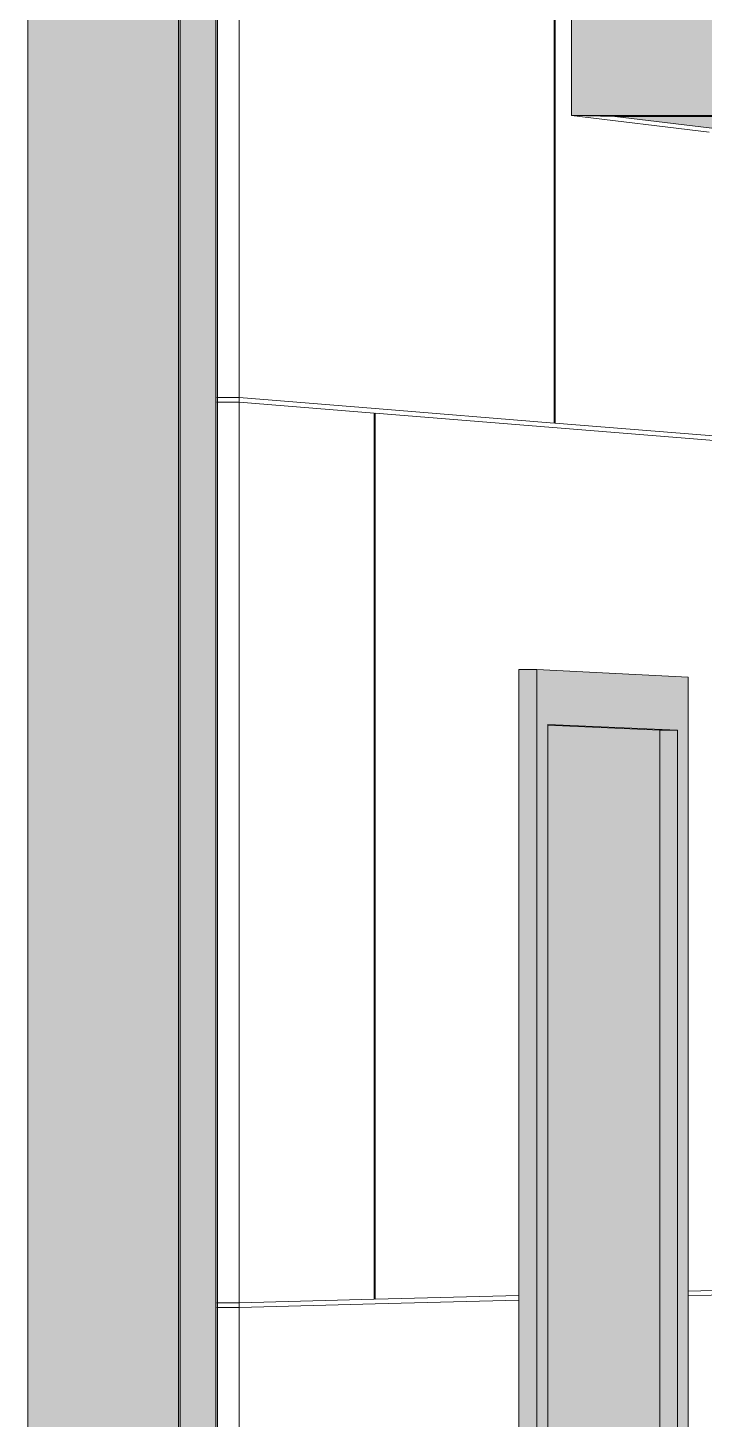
# Model space of a CAD drawing. Header units: inches. Extents: x 27328 to 121296, y -4075 to 4147.
# Drawn here: x 49625.22952 to 49625.24959, y 59.99014 to 60.03142 of the extents above; entities that cross this region are included whole.
import ezdxf

# ---------------------------------------------------------------- set-up
doc = ezdxf.new("R2010")
doc.units = ezdxf.units.IN
doc.header["$MEASUREMENT"] = 0
for name, color, linetype, lineweight in [('A-DOOR', 31, 'Continuous', 9), ('A-DOOR-FRAM', 31, 'Continuous', 9), ('A-WALL', 113, 'Continuous', 9), ('A-WALL-PATT', 111, 'Continuous', 9), ('S-COLS', 52, 'Continuous', 9), ('S-STRS', 31, 'Continuous', 9)]:
    doc.layers.add(name, color=color, linetype=linetype, lineweight=lineweight)

# ---------------------------------------------------------------- blocks, each defined once
blk = doc.blocks.new('FP_250-mezzanine - perspective')
at = {"layer": 'A-WALL-PATT'}
for p, q in [((23035.609457, 60.033247), (23035.609457, 60.019698)), ((23035.609484, 60.019696), (23035.609484, 60.033247)), ((23035.604142, 60.020129), (23035.600111, 60.020456)), ((23035.604114, 60.019995), (23035.600111, 60.020317)), ((23035.604114, 59.9937), (23035.604114, 60.019995)), ((23035.609457, 60.019698), (23035.604142, 60.020129)), ((23035.614575, 60.019152), (23035.604142, 60.019992)), ((23035.604142, 60.019992), (23035.604142, 59.993701)), ((23035.616901, 60.019094), (23035.609484, 60.019696)), ((23035.608404, 59.993809), (23035.604142, 59.993701)), ((23035.614575, 59.993966), (23035.613432, 59.993937)), ((23035.619482, 59.993962), (23035.613432, 59.993805)), ((23035.604114, 59.9937), (23035.600111, 59.993599)), ((23035.604142, 59.993564), (23035.600111, 59.99346)), ((23035.608404, 59.993675), (23035.604142, 59.993564))]:
    blk.add_line(p, q, dxfattribs=at)
blk = doc.blocks.new('FP_251-mezzanine - perspective')
at = {"layer": 'A-WALL-PATT'}
for p, q in [((23035.600111, 60.020456), (23035.59945, 60.020456)), ((23035.600111, 60.020317), (23035.59945, 60.020317)), ((23035.600111, 59.993599), (23035.59945, 59.993599)), ((23035.600111, 59.99346), (23035.59945, 59.99346))]:
    blk.add_line(p, q, dxfattribs=at)

msp = doc.modelspace()

# ---------------------------------------------------------------- hatches: boundary and pattern name
at = {"layer": 'A-DOOR', "lineweight": 5}
msp.add_hatch(color=256, dxfattribs=at).paths.add_polyline_path([(49625.244945, 59.967814), (49625.248276, 59.968255), (49625.248272, 60.010582), (49625.244945, 60.010729), (49625.244945, 59.977486)], flags=0)
at = {"layer": 'A-DOOR-FRAM', "lineweight": 5}
for points in [[(49625.244621, 59.9677), (49625.244621, 60.012382), (49625.244087, 60.012381), (49625.244087, 59.9677)], [(49625.248801, 59.968255), (49625.248801, 60.010582), (49625.248276, 60.01058), (49625.248276, 59.968255)]]:
    msp.add_hatch(color=256, dxfattribs=at).paths.add_polyline_path(points, flags=0)
at = {"layer": 'A-DOOR-FRAM', "lineweight": 13}
msp.add_hatch(color=256, dxfattribs=at).paths.add_polyline_path([(49625.244621, 59.9677), (49625.244948, 59.967743), (49625.244948, 60.010752), (49625.248801, 60.010582), (49625.248801, 59.968255), (49625.249117, 59.968297), (49625.249117, 60.012153), (49625.244621, 60.012382), (49625.244621, 59.977486)], flags=0)
at = {"layer": 'S-COLS', "lineweight": 5}
for points in [[(49625.233988, 59.966621), (49625.233988, 60.094923), (49625.22952, 60.094908), (49625.22952, 59.966626)], [(49625.233988, 59.966621), (49625.234039, 59.966627), (49625.234039, 60.094903), (49625.233988, 60.094923), (49625.233988, 59.977492)], [(49625.235095, 59.966766), (49625.235095, 60.09354), (49625.234035, 60.093537), (49625.234035, 59.966767)], [(49625.235095, 59.966766), (49625.235146, 59.966773), (49625.235146, 60.093541), (49625.235095, 60.09354), (49625.235095, 59.977492)]]:
    msp.add_hatch(color=256, dxfattribs=at).paths.add_polyline_path(points, flags=0)
at = {"layer": 'S-STRS', "lineweight": 5}
h = msp.add_hatch(color=256, dxfattribs=at)
h.paths.add_polyline_path([(49625.245653, 60.028817), (49625.25733, 60.028829), (49625.257303, 60.029453), (49625.256733, 60.032983), (49625.256604, 60.03326), (49625.245653, 60.03324)], flags=0)
h.paths.add_polyline_path([(49625.262338, 60.028834), (49625.2893, 60.02886), (49625.2893, 60.035322), (49625.283945, 60.035316), (49625.283918, 60.033286), (49625.263075, 60.03324), (49625.262986, 60.033067), (49625.26287, 60.03273), (49625.262341, 60.02915)], flags=0)
msp.add_hatch(color=256, dxfattribs=at).paths.add_polyline_path([(49625.250788, 60.028332), (49625.250814, 60.028799), (49625.246937, 60.028792), (49625.249535, 60.028482)], flags=0)

# ---------------------------------------------------------------- linework, layer by layer
at = {"layer": 'A-DOOR'}
for p, q in [((49625.248276, 60.010582), (49625.244945, 60.010729)), ((49625.248276, 59.968255), (49625.248276, 60.010582))]:
    msp.add_line(p, q, dxfattribs=at)
at = {"layer": 'A-DOOR-FRAM'}
for p, q in [((49625.244087, 60.012381), (49625.244621, 60.012382)), ((49625.244087, 60.012381), (49625.244087, 59.9677)), ((49625.244087, 59.9677), (49625.244087, 60.012381)), ((49625.244621, 60.012382), (49625.244621, 59.9677)), ((49625.249117, 60.012153), (49625.244621, 60.012382)), ((49625.249117, 59.968297), (49625.249117, 60.012153)), ((49625.248276, 60.010582), (49625.244945, 60.010729)), ((49625.244948, 59.967743), (49625.244948, 60.010752)), ((49625.244948, 60.010752), (49625.248801, 60.010582)), ((49625.248276, 59.968255), (49625.248276, 60.010582)), ((49625.248801, 60.010582), (49625.248276, 60.010582)), ((49625.248801, 60.010582), (49625.248801, 59.968255))]:
    msp.add_line(p, q, dxfattribs=at)
at = {"layer": 'A-WALL', "lineweight": 13}
for p, q in [((49625.235794, 60.093549), (49625.235794, 59.967159)), ((49625.244945, 60.010729), (49625.248276, 60.010582)), ((49625.248276, 60.010582), (49625.248276, 59.968255))]:
    msp.add_line(p, q, dxfattribs=at)
at = {"layer": 'S-COLS'}
for p, q in [((49625.233988, 59.966621), (49625.233988, 60.094923)), ((49625.22952, 59.966626), (49625.22952, 60.094908)), ((49625.234039, 59.966627), (49625.234039, 60.094903)), ((49625.235095, 59.966766), (49625.235095, 60.09354)), ((49625.235146, 60.093541), (49625.235146, 59.966773))]:
    msp.add_line(p, q, dxfattribs=at)
at = {"layer": 'S-STRS'}
for p, q in [((49625.245653, 60.033247), (49625.245653, 60.028817)), ((49625.245653, 60.028817), (49625.245653, 60.033247)), ((49625.25733, 60.028829), (49625.245653, 60.028817)), ((49625.245653, 60.028817), (49625.246937, 60.028792)), ((49625.246937, 60.028792), (49625.245653, 60.028817)), ((49625.245653, 60.028817), (49625.249738, 60.028331)), ((49625.257329, 60.028803), (49625.246937, 60.028792)), ((49625.246937, 60.028792), (49625.250788, 60.028332))]:
    msp.add_line(p, q, dxfattribs=at)

# ---------------------------------------------------------------- block references
at = {"layer": 'A-WALL'}
for name in ['FP_250-mezzanine - perspective', 'FP_251-mezzanine - perspective']:
    msp.add_blockref(name, (26589.635683, 0), dxfattribs=at)

doc.saveas('drawing.dxf')
